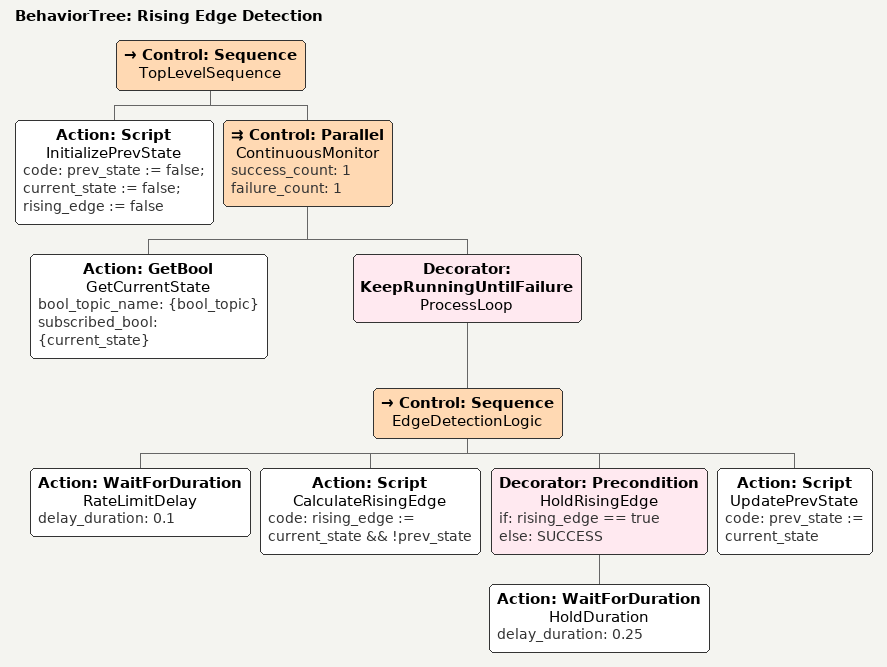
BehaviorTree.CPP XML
<?xml version='1.0' encoding='UTF-8'?>
<root BTCPP_format="4" main_tree_to_execute="Rising Edge Detection">
  <BehaviorTree ID="Rising Edge Detection" _description="Listens to a boolean topic and updates a bool rising edge (rising_edge is true: when prev state is false and current state is true, false otherwise) ">
    <!--Initialize prev_state to false before starting-->
    <Control ID="Sequence" name="TopLevelSequence">
      <Action ID="Script" name="InitializePrevState" code="prev_state := false; current_state := false; rising_edge := false"/>
      <!--Run GetBool in parallel with the edge detection logic-->
      <Control ID="Parallel" name="ContinuousMonitor" success_count="1" failure_count="1">
        <!--GetBool runs forever, continuously updating current_state-->
        <Action ID="GetBool" name="GetCurrentState" bool_topic_name="{bool_topic}" subscribed_bool="{current_state}"/>
        <!--Loop forever: calculate rising_edge and update prev_state-->
        <Decorator ID="KeepRunningUntilFailure" name="ProcessLoop">
          <Control ID="Sequence" name="EdgeDetectionLogic">
            <!--Small delay to rate-limit the processing loop and allow GetBool to update-->
            <Action ID="WaitForDuration" name="RateLimitDelay" delay_duration="0.1"/>
            <!--Calculate rising_edge = current_state AND (NOT prev_state)-->
            <Action ID="Script" name="CalculateRisingEdge" code="rising_edge := current_state &amp;&amp; !prev_state"/>
            <!--If rising_edge is true, hold it true for a bit before continuing-->
            <Decorator ID="Precondition" name="HoldRisingEdge" if="rising_edge == true" else="SUCCESS">
              <Action ID="WaitForDuration" name="HoldDuration" delay_duration="0.25"/>
            </Decorator>
            <!--Update prev_state = current_state for next iteration-->
            <Action ID="Script" name="UpdatePrevState" code="prev_state := current_state"/>
          </Control>
        </Decorator>
      </Control>
    </Control>
  </BehaviorTree>
</root>
